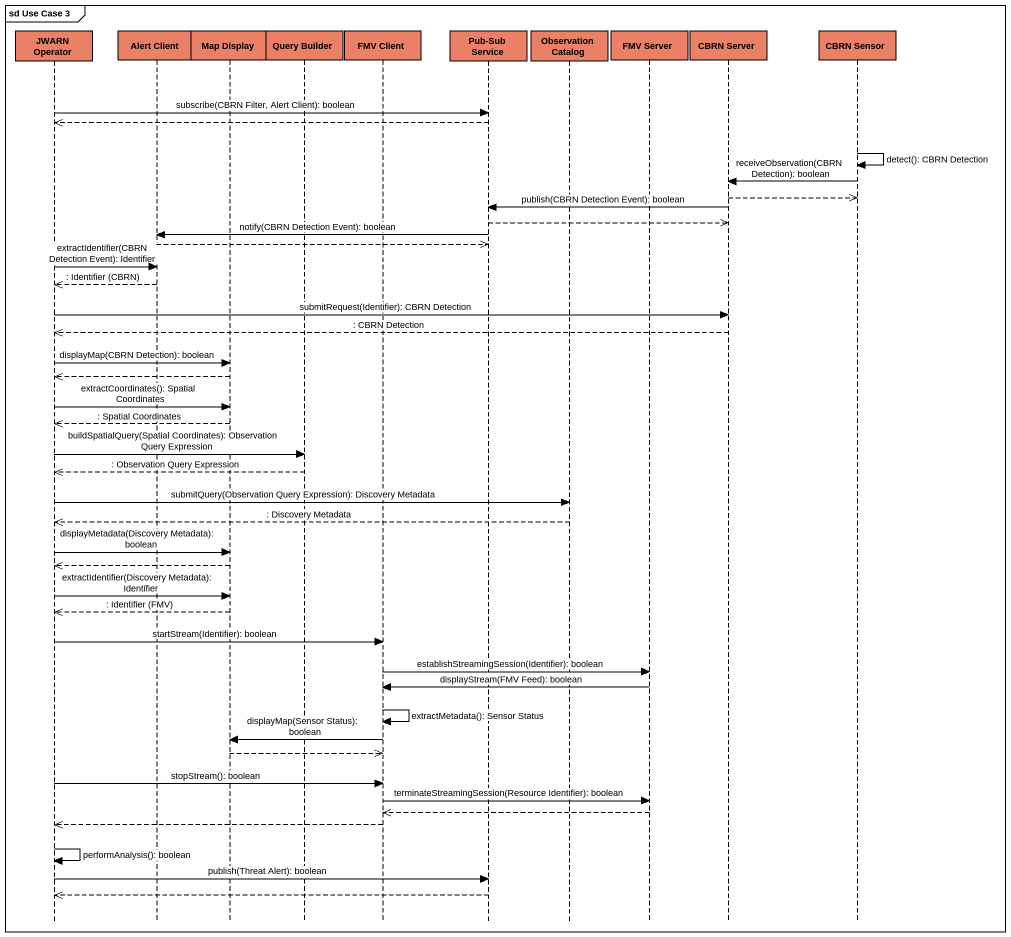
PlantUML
@startuml
mainframe sd Use Case 3
hide footbox
participant "JWARN Operator" as JWARN_Operator #EA8066
participant "Alert Client" as Alert_Client #EA8066
participant "Map Display" as Map_Display #EA8066
participant "Query Builder" as Query_Builder #EA8066
participant "FMV Client" as FMV_Client #EA8066
participant "Pub-Sub Service" as Pub_Sub_Service #EA8066
participant "Observation Catalog" as Observation_Catalog #EA8066
participant "FMV Server" as FMV_Server #EA8066
participant "CBRN Server" as CBRN_Server #EA8066
participant "CBRN Sensor" as CBRN_Sensor #EA8066

JWARN_Operator -> Pub_Sub_Service : subscribe(CBRN Filter, Alert Client): boolean
Pub_Sub_Service -->> JWARN_Operator
CBRN_Sensor -> CBRN_Sensor : detect(): CBRN Detection
CBRN_Sensor -> CBRN_Server : receiveObservation(CBRN Detection): boolean
CBRN_Server -->> CBRN_Sensor
CBRN_Server -> Pub_Sub_Service : publish(CBRN Detection Event): boolean
Pub_Sub_Service -->> CBRN_Server
Pub_Sub_Service -> Alert_Client : notify(CBRN Detection Event): boolean
Alert_Client -->> Pub_Sub_Service
JWARN_Operator -> Alert_Client : extractIdentifier(CBRN Detection Event): Identifier
Alert_Client -->> JWARN_Operator : : Identifier (CBRN)
JWARN_Operator -> CBRN_Server : submitRequest(Identifier): CBRN Detection
CBRN_Server -->> JWARN_Operator : : CBRN Detection
JWARN_Operator -> Map_Display : displayMap(CBRN Detection): boolean
Map_Display -->> JWARN_Operator
JWARN_Operator -> Map_Display : extractCoordinates(): Spatial Coordinates
Map_Display -->> JWARN_Operator : : Spatial Coordinates
JWARN_Operator -> Query_Builder : buildSpatialQuery(Spatial Coordinates): Observation Query Expression
Query_Builder -->> JWARN_Operator : : Observation Query Expression
JWARN_Operator -> Observation_Catalog : submitQuery(Observation Query Expression): Discovery Metadata
Observation_Catalog -->> JWARN_Operator : : Discovery Metadata
JWARN_Operator -> Map_Display : displayMetadata(Discovery Metadata): boolean
Map_Display -->> JWARN_Operator
JWARN_Operator -> Map_Display : extractIdentifier(Discovery Metadata): Identifier
Map_Display -->> JWARN_Operator : : Identifier (FMV)
JWARN_Operator -> FMV_Client : startStream(Identifier): boolean
FMV_Client -> FMV_Server : establishStreamingSession(Identifier): boolean
FMV_Server -> FMV_Client : displayStream(FMV Feed): boolean
FMV_Client -> FMV_Client : extractMetadata(): Sensor Status
FMV_Client -> Map_Display : displayMap(Sensor Status): boolean
Map_Display -->> FMV_Client
JWARN_Operator -> FMV_Client : stopStream(): boolean
FMV_Client -> FMV_Server : terminateStreamingSession(Resource Identifier): boolean
FMV_Server -->> FMV_Client
FMV_Client -->> JWARN_Operator
JWARN_Operator -> JWARN_Operator : performAnalysis(): boolean
JWARN_Operator -> Pub_Sub_Service : publish(Threat Alert): boolean
Pub_Sub_Service -->> JWARN_Operator
@enduml
